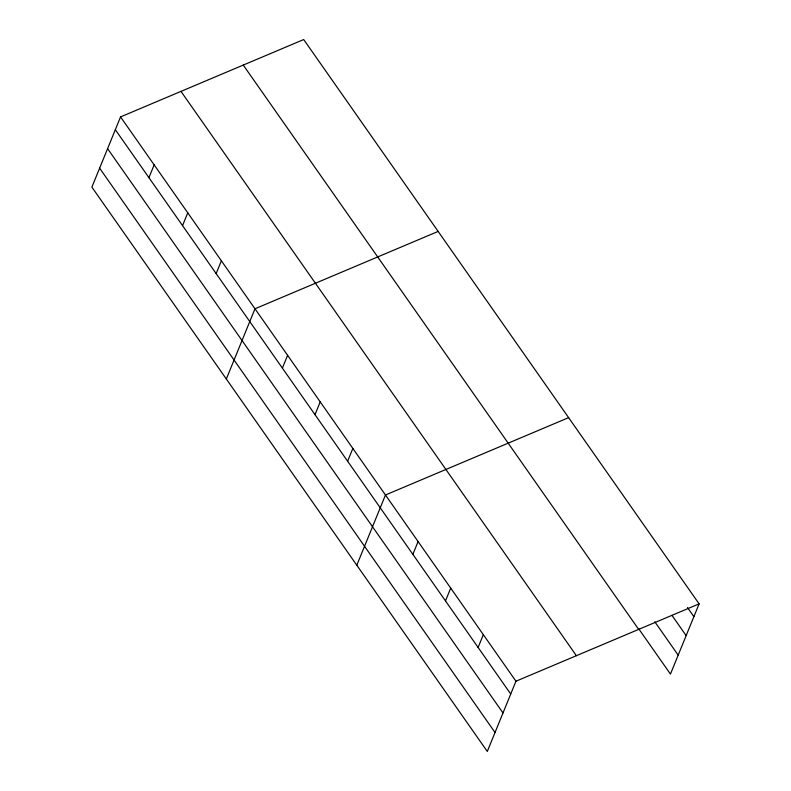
<?xml version="1.0" encoding="UTF-8"?>
<svg xmlns="http://www.w3.org/2000/svg" width="791" height="791" viewBox="0 0 791 791"><rect width="100%" height="100%" fill="white"/><g stroke="black" fill="none" stroke-linecap="round" stroke-linejoin="round"><path stroke-width="1.19" d="M120.548 116.91L91.885 187.131L487.296 751.45L515.95 681.219L699.115 603.869L303.704 39.55L120.548 116.91L515.95 681.219M148.935 177.668L154.156 164.874M182.543 225.633L187.764 212.838M216.151 273.597L221.371 260.803M226.325 378.998L254.989 308.777L438.145 231.417M282.387 368.122L287.608 355.327M315.006 414.682L320.226 401.887M347.625 461.232L352.845 448.448M356.81 565.229L385.464 494.998L568.63 417.638M412.872 554.343L418.093 541.558M445.491 600.903L450.712 588.108M478.11 647.463L483.331 634.669M699.115 603.869L670.452 674.09L638.545 628.548M687.508 607.547L693.895 616.664M671.974 615.368L686.153 635.608M654.78 621.746L678.184 655.136M243.262 65.08L638.673 629.399M180.991 91.38L576.392 655.699M115.328 129.694L510.729 694.014M107.596 148.649L502.997 712.968M99.626 168.176L495.028 732.496"/></g></svg>
